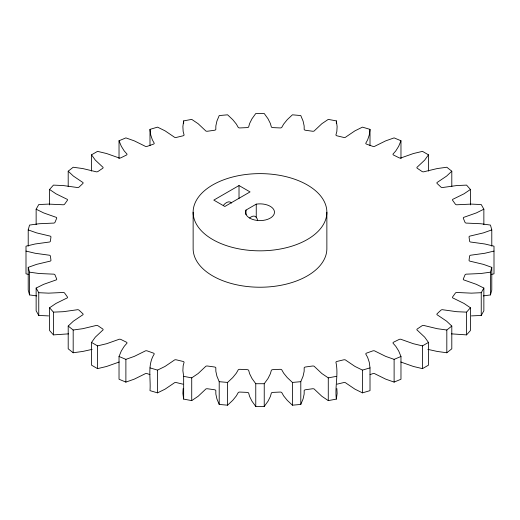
<?xml version="1.0" encoding="UTF-8"?>
<svg xmlns="http://www.w3.org/2000/svg" width="520" height="520" viewBox="0 0 520 520"><rect width="100%" height="100%" fill="white"/><g stroke="black" fill="none" stroke-linecap="round" stroke-linejoin="round"><path stroke-width="0.78" d="M257.562 220.603L257.231 218.875L256.25 217.341L256.25 204.145A14.489 8.365 0 0 1 274.43 211.497A14.489 8.365 0 0 1 258.739 220.558A14.489 8.365 0 0 1 246.006 210.061L256.25 204.145M183.157 388.531L182.878 393.432L183.658 399.106L191.724 400.615L198.133 396.292L205.348 389.487A1.748 1.008 0 0 1 207.487 388.765L214.481 389.74A1.748 1.008 0 0 1 215.819 390.936L215.846 394.03L216.899 398.892L219.206 404.43L227.578 405.191L232.739 400.341L236.34 395.909L238.024 392.964A1.748 1.008 0 0 1 239.941 392.067L247.111 392.392A1.748 1.008 0 0 1 248.761 393.451L249.626 396.507L251.979 401.213L255.762 406.471L264.238 406.471L268.021 401.213L270.374 396.507L271.239 393.451A1.748 1.008 0 0 1 272.889 392.392L280.059 392.067A1.748 1.008 0 0 1 281.976 392.964L283.66 395.909L287.261 400.341L292.422 405.191L300.794 404.43L303.101 398.892L304.155 394.03L304.181 390.936A1.748 1.008 0 0 1 305.519 389.74L312.514 388.765A1.748 1.008 0 0 1 314.652 389.487L321.867 396.292L328.276 400.615L336.343 399.106L337.123 393.432L336.843 388.531M182.969 384.169L176.326 382.577A1.748 1.008 0 0 0 174.018 383.097L165.048 389.168L157.541 392.86L149.988 390.637C150.943 378.716 147.277 365.268 153.992 354.451A1.748 1.008 0 0 0 153.355 353.074L147.225 350.903A1.748 1.008 0 0 0 144.807 351.201L134.303 356.388L125.885 359.359L119.028 356.486L121.323 350.948L124.209 346.34L126.62 343.577A1.748 1.008 0 0 0 126.367 342.154L120.9 339.463A1.748 1.008 0 0 0 118.43 339.534L106.645 343.714L97.533 345.885L91.54 342.426L95.303 337.162L102.538 330.363A1.748 1.008 0 0 0 102.667 328.933L98.001 325.78A1.748 1.008 0 0 0 95.537 325.631L82.771 328.692L73.184 330.012L68.198 326.053L73.346 321.197L82.329 315.133A1.748 1.008 0 0 0 82.849 313.736L79.092 310.2A1.748 1.008 0 0 0 76.7 309.829L63.258 311.701L53.43 312.137L49.582 307.781L55.978 303.446L66.495 298.266A1.748 1.008 0 0 0 67.386 296.933L64.636 293.098A1.748 1.008 0 0 0 62.374 292.519L48.594 293.15L38.76 292.702L36.14 288.048L43.634 284.343L55.425 280.183A1.748 1.008 0 0 0 56.667 278.941L54.99 274.905A1.748 1.008 0 0 0 52.91 274.131L39.13 273.514L29.543 272.175L28.216 267.345L36.621 264.361L49.393 261.313A1.748 1.008 0 0 0 50.954 260.208L50.395 256.067A1.748 1.008 0 0 0 48.548 255.112L35.106 253.253L26 251.076M149.988 145.613L149.988 129.363L157.541 127.14L165.048 130.832L174.018 136.903A1.748 1.008 0 0 0 176.326 137.423L182.969 135.831A1.748 1.008 0 0 0 183.969 134.524L183.157 131.469L182.878 126.568L183.658 120.894L191.724 119.385L198.133 123.708L205.348 130.513A1.748 1.008 0 0 0 207.487 131.235L214.481 130.26A1.748 1.008 0 0 0 215.819 129.064L215.846 125.97L216.899 121.108L219.206 115.57L227.578 114.809L232.739 119.659L236.34 124.091L238.024 127.036A1.748 1.008 0 0 0 239.941 127.933L247.111 127.608A1.748 1.008 0 0 0 248.761 126.549L249.626 123.494L251.979 118.788L255.762 113.529L264.238 113.529L268.021 118.788L270.374 123.494L271.239 126.549A1.748 1.008 0 0 0 272.889 127.608L280.059 127.933A1.748 1.008 0 0 0 281.976 127.036L283.66 124.091L287.261 119.659L292.422 114.809L300.794 115.57L303.101 121.108L304.155 125.97L304.181 129.064A1.748 1.008 0 0 0 305.519 130.26L312.514 131.235A1.748 1.008 0 0 0 314.652 130.513L321.867 123.708L328.276 119.385L336.343 120.894L337.123 126.568L336.843 131.469L336.031 134.524A1.748 1.008 0 0 0 337.031 135.831L343.675 137.423A1.748 1.008 0 0 0 345.982 136.903L354.952 130.832L362.459 127.14L370.012 129.363L369.246 135.037L367.647 139.847L366.009 142.798A1.748 1.008 0 0 0 366.646 144.177L372.775 146.347A1.748 1.008 0 0 0 375.193 146.048L385.697 140.862L394.115 137.891L400.972 140.764L400.972 158.639M336.343 399.106C334.782 386.99 338.54 374.608 336.031 362.726A1.748 1.008 0 0 1 337.031 361.419L343.675 359.834A1.748 1.008 0 0 1 345.982 360.347L354.952 366.418L362.459 370.11L370.012 367.887L369.246 362.213L367.647 357.403L366.009 354.451A1.748 1.008 0 0 1 366.646 353.074L372.775 350.903A1.748 1.008 0 0 1 375.193 351.201L385.697 356.388L394.115 359.359L400.972 356.486L398.678 350.948L395.791 346.34L393.38 343.577A1.748 1.008 0 0 1 393.634 342.154L399.1 339.463A1.748 1.008 0 0 1 401.57 339.534L413.354 343.714L422.468 345.885L428.46 342.426L424.697 337.162L417.463 330.363A1.748 1.008 0 0 1 417.332 328.933L422 325.78A1.748 1.008 0 0 1 424.463 325.631L437.229 328.692L446.817 330.012L451.802 326.053L446.654 321.197L437.671 315.133A1.748 1.008 0 0 1 437.151 313.736L440.908 310.2A1.748 1.008 0 0 1 443.3 309.829L456.742 311.701L466.57 312.137L470.418 307.781L464.022 303.446L453.505 298.266A1.748 1.008 0 0 1 452.615 296.933L455.364 293.098A1.748 1.008 0 0 1 457.626 292.519L471.406 293.15L481.24 292.702L483.86 288.048L476.365 284.343L464.575 280.183A1.748 1.008 0 0 1 463.333 278.941L465.01 274.905A1.748 1.008 0 0 1 467.09 274.131L480.87 273.514L490.457 272.175L491.784 267.345L483.379 264.361L470.606 261.313A1.748 1.008 0 0 1 469.047 260.208L469.606 256.067A1.748 1.008 0 0 1 471.451 255.112L484.894 253.253L494 251.076M28.216 246.155L28.216 229.911L29.543 225.076L39.13 223.743L52.91 223.119A1.748 1.008 0 0 0 54.99 222.346L56.667 218.309A1.748 1.008 0 0 0 55.425 217.074L43.634 212.908L36.14 209.203L38.76 204.549L48.594 204.1L62.374 204.731A1.748 1.008 0 0 0 64.636 204.152L67.386 200.317A1.748 1.008 0 0 0 66.495 198.984L55.978 193.804L49.582 189.475L53.43 185.114L63.258 185.556L76.7 187.421A1.748 1.008 0 0 0 79.092 187.057L82.849 183.514A1.748 1.008 0 0 0 82.329 182.117L73.346 176.053L68.198 171.197L73.184 167.239L82.771 168.558L95.537 171.619A1.748 1.008 0 0 0 98.001 171.47L102.667 168.317A1.748 1.008 0 0 0 102.538 166.888L95.303 160.089L91.54 154.823L97.533 151.365L106.645 153.543L118.43 157.716A1.748 1.008 0 0 0 120.9 157.794L126.367 155.097A1.748 1.008 0 0 0 126.62 153.673L124.209 150.91L121.323 146.302L119.028 140.764L125.885 137.891L134.303 140.862L144.807 146.048A1.748 1.008 0 0 0 147.225 146.347L153.355 144.177A1.748 1.008 0 0 0 153.992 142.798L152.353 139.847L150.755 135.037L149.988 129.363M483.269 295.925L490.457 294.925L491.784 290.089L491.784 267.345M400.972 140.764L398.678 146.302L395.791 150.91L393.38 153.673A1.748 1.008 0 0 0 393.634 155.097L399.1 157.794A1.748 1.008 0 0 0 401.57 157.716L413.354 153.543L422.468 151.365L428.46 154.823L428.46 171.073M300.794 404.43L300.794 381.68L303.101 376.142L304.155 371.28L304.181 368.186A1.748 1.008 0 0 1 305.519 366.99L312.514 366.022A1.748 1.008 0 0 1 314.652 366.737L321.867 373.542L328.276 377.871L336.343 376.356M471.406 315.9L481.24 315.452L483.86 310.798L483.86 288.048M428.46 154.823L424.697 160.089L417.463 166.888A1.748 1.008 0 0 0 417.332 168.317L422 171.47A1.748 1.008 0 0 0 424.463 171.619L437.229 168.558L446.817 167.239L451.802 171.197L451.802 186.635M264.238 406.471L264.238 383.721L268.021 378.469L270.374 373.763L271.239 370.708A1.748 1.008 0 0 1 272.889 369.642L280.059 369.317A1.748 1.008 0 0 1 281.976 370.221L283.66 373.159L287.261 377.591L292.422 382.441L292.422 405.191M451.438 333.86L466.57 334.887L470.418 330.525L470.418 307.781M451.802 171.197L446.654 176.053L437.671 182.117A1.748 1.008 0 0 0 437.151 183.514L440.908 187.057A1.748 1.008 0 0 0 443.3 187.421L456.742 185.556L466.57 185.114L470.418 189.475L470.418 204.906M227.578 405.191L227.578 382.441L232.739 377.591L236.34 373.159L238.024 370.221A1.748 1.008 0 0 1 239.941 369.317L247.111 369.642A1.748 1.008 0 0 1 248.761 370.708L249.626 373.763L251.979 378.469L255.762 383.721L255.762 406.471M427.882 349.375L437.229 351.442L446.817 352.762L451.802 348.803L451.802 326.053M470.418 189.475L464.022 193.804L453.505 198.984A1.748 1.008 0 0 0 452.615 200.317L455.364 204.152A1.748 1.008 0 0 0 457.626 204.731L471.406 204.1L481.24 204.549L483.86 209.203L483.86 224.64M149.988 367.887L157.541 370.11L165.048 366.418L174.018 360.347A1.748 1.008 0 0 1 176.326 359.834L182.969 361.419A1.748 1.008 0 0 1 183.969 362.726L183.157 365.781L182.878 370.682L183.658 376.356L191.724 377.871L198.133 373.542L205.348 366.737A1.748 1.008 0 0 1 207.487 366.022L214.481 366.99A1.748 1.008 0 0 1 215.819 368.186L215.846 371.28L216.899 376.142L219.206 381.68L219.206 404.43M239.018 185.549L213.798 200.109L224.828 206.479L250.049 191.919L239.018 185.549L239.018 198.464M400.816 361.998A1.748 1.008 0 0 1 401.57 362.284L413.354 366.457L422.468 368.635L428.46 365.176L428.46 342.426M483.86 209.203L476.365 212.908L464.575 217.074A1.748 1.008 0 0 0 463.333 218.309L465.01 222.346A1.748 1.008 0 0 0 467.09 223.119L480.87 223.743L490.457 225.076L491.784 229.911L491.784 246.155M370.051 374.615L372.775 373.653A1.748 1.008 0 0 1 375.193 373.951L385.697 379.138L394.115 382.109L400.972 379.236L400.972 356.486M491.784 229.911L483.379 232.889L470.606 235.937A1.748 1.008 0 0 0 469.047 237.042L469.606 241.183A1.748 1.008 0 0 0 471.451 242.138L484.894 243.997L494 246.181L494 273.819L491.725 274.365M119.028 356.486L119.028 379.236L125.885 382.109L134.303 379.138L144.807 373.951A1.748 1.008 0 0 1 147.225 373.653L149.948 374.615M337.031 384.169L343.675 382.577A1.748 1.008 0 0 1 345.982 383.097L354.952 389.168L362.459 392.86L370.012 390.637L370.012 367.887M92.118 349.375L82.771 351.442L73.184 352.762L68.198 348.803L68.198 326.053M91.54 342.426L91.54 365.176L97.533 368.635L106.645 366.457L118.43 362.284A1.748 1.008 0 0 1 119.184 361.998M68.562 333.86L53.43 334.887L49.582 330.525L49.582 307.781M292.422 382.441L300.794 381.68M255.762 383.721L264.238 383.721M36.14 288.048L36.14 310.798L38.76 315.452L48.594 315.9M219.206 381.68L227.578 382.441M28.216 267.345L28.216 290.089L29.543 294.925L36.731 295.925M28.275 274.365L26 273.819L26 246.181L35.106 243.997L48.548 242.138A1.748 1.008 0 0 0 50.395 241.183L50.954 237.042A1.748 1.008 0 0 0 49.393 235.937L36.621 232.889L28.216 229.911M490.457 272.175L490.457 294.925M481.24 292.702L481.24 315.452M466.57 312.137L466.57 334.887M446.817 330.012L446.817 352.762M422.468 345.885L422.468 368.635M394.115 359.359L394.115 382.109M370.012 129.363L370.012 145.613M362.459 370.11L362.459 392.86M336.343 120.894L336.343 123.331M328.276 377.871L328.276 400.615M326.865 212.225A66.866 38.604 0 0 1 226.564 245.661A66.866 38.604 0 0 1 226.564 178.796A66.866 38.604 0 0 1 326.865 212.225L326.865 248.625A66.866 38.604 0 0 1 260 287.228A66.866 38.604 0 0 1 193.135 248.625L193.135 212.225M246.006 210.061L246.006 214.721M191.724 377.871L191.724 400.615M183.658 120.894L183.658 123.331M183.658 376.356L183.658 399.106M157.541 370.11L157.541 392.86M125.885 359.359L125.885 382.109M119.028 140.764L119.028 158.639M97.533 345.885L97.533 368.635M91.54 154.823L91.54 171.073M73.184 330.012L73.184 352.762M68.198 171.197L68.198 186.635M53.43 312.137L53.43 334.887M49.582 189.475L49.582 204.906M38.76 292.702L38.76 315.452M36.14 209.203L36.14 224.64M29.543 272.175L29.543 294.925M249.6 218.004A8.365 4.83 -60 0 1 256.25 217.341M223.451 205.238A8.359 4.823 -60 0 1 231.524 203.073"/></g></svg>
